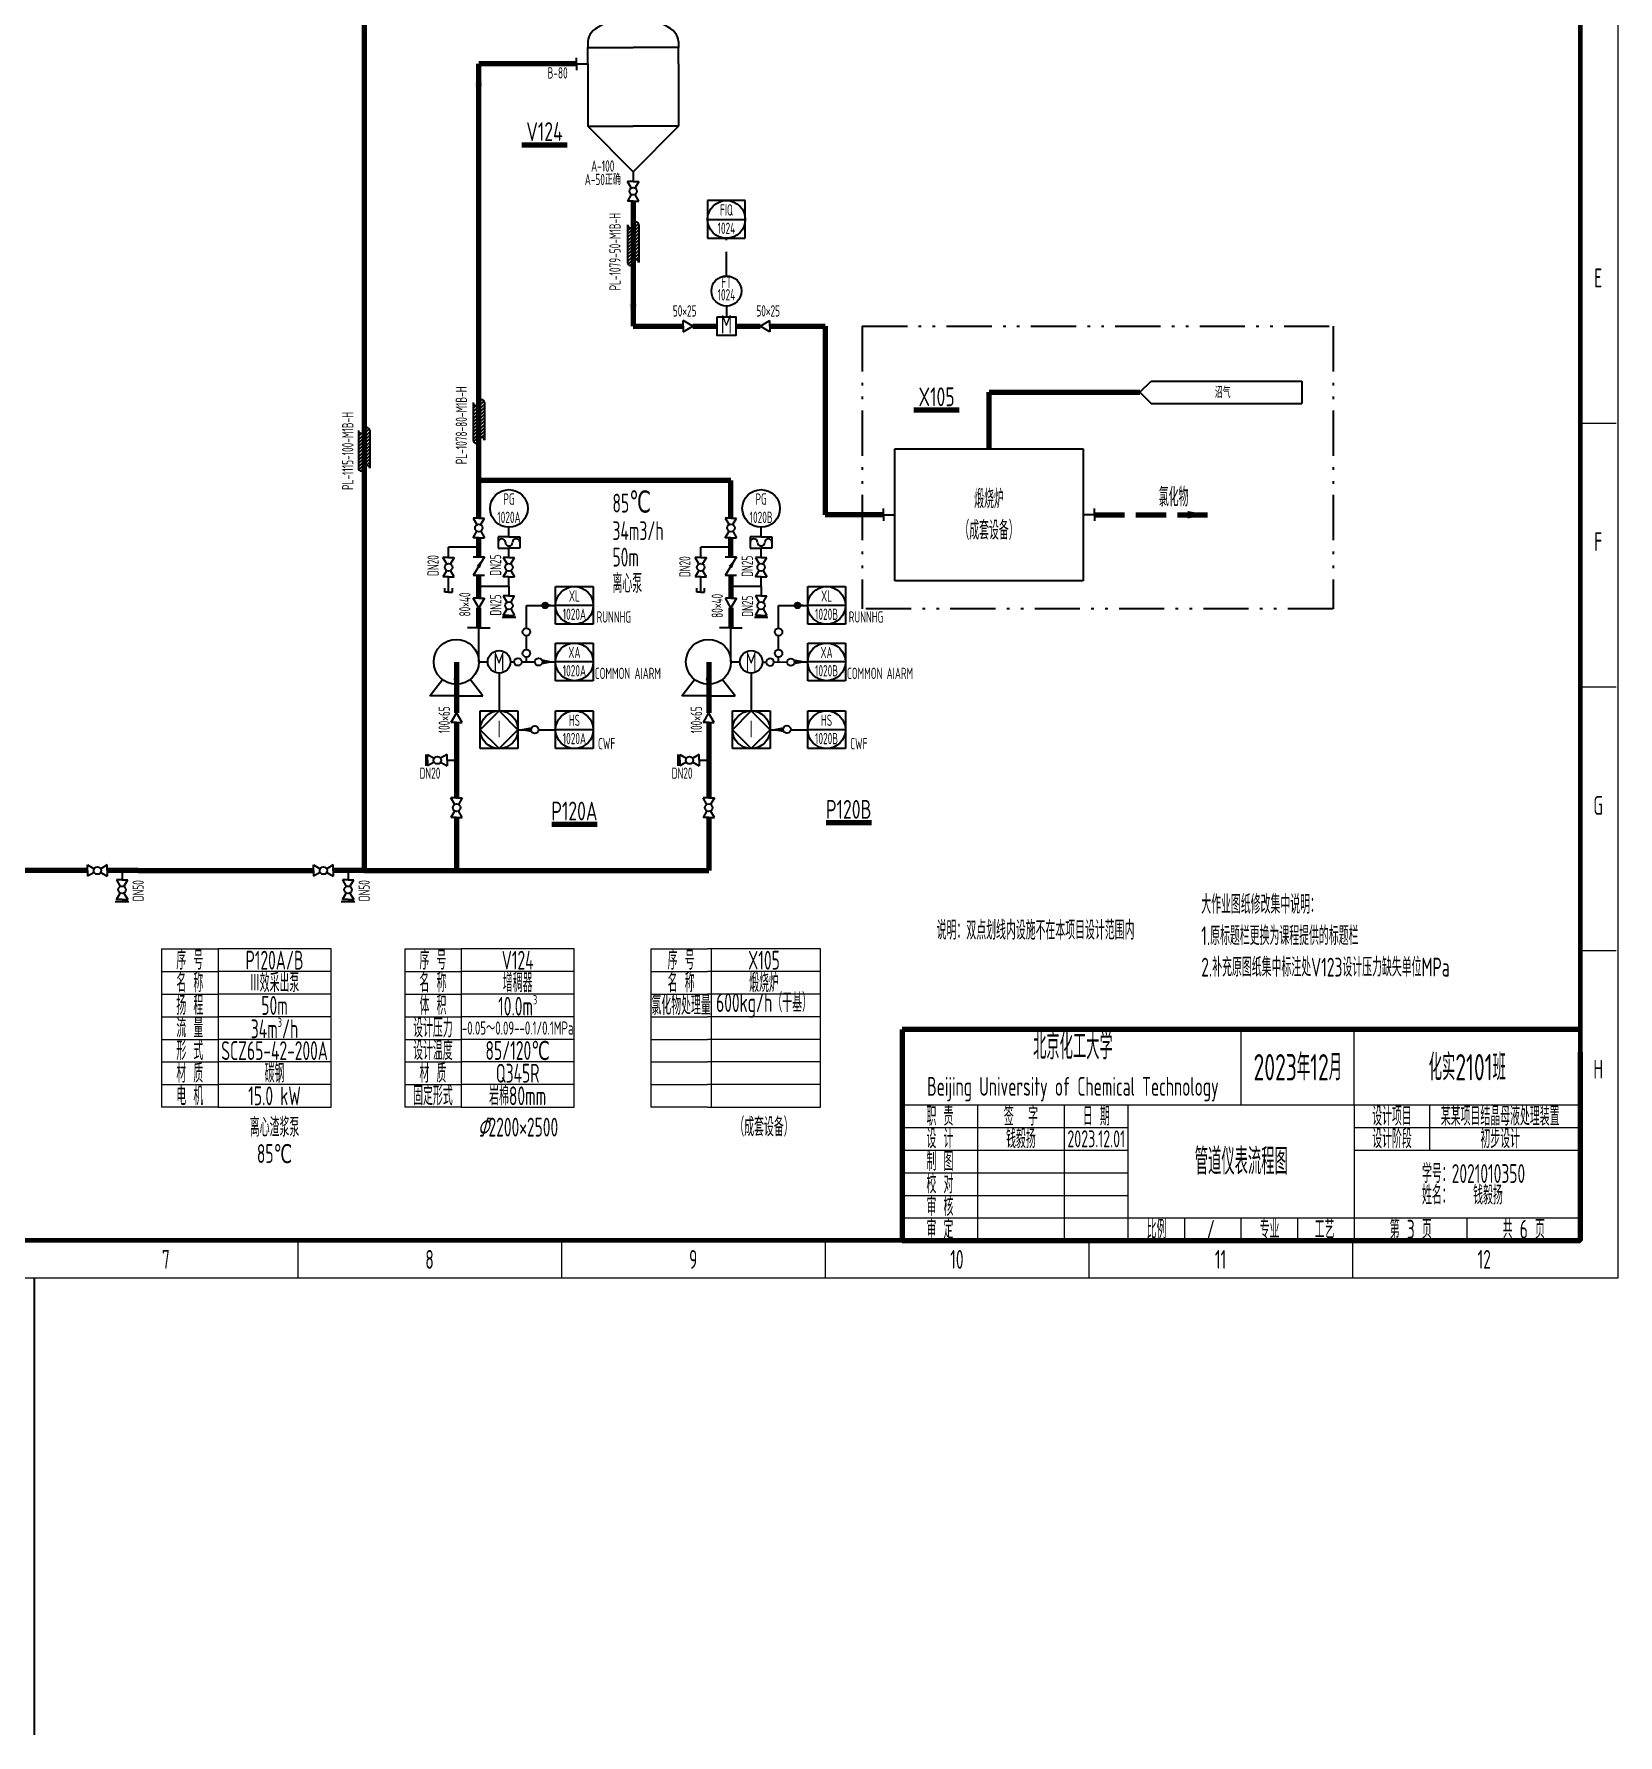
# Model space of a CAD drawing. Header units: millimetres. Extents: x 2658 to 4453, y -1069 to 608.
# Drawn here: x 3078.2 to 3498.7, y -1068.7 to -617.2 of the extents above; entities that cross this region are included whole.
import ezdxf
from ezdxf.enums import TextEntityAlignment as Align

# ---------------------------------------------------------------- set-up
doc = ezdxf.new("R2010")
doc.units = ezdxf.units.MM
doc.header["$MEASUREMENT"] = 0
for name, pattern in [('ACAD_ISO02W100', [11, 8, -3]), ('ACAD_ISO12W100', [22.4, 12, -3, 0.7, -3, 0.7, -3]), ('HIDDEN', [9.525, 6.35, -3.175])]:
    doc.linetypes.add(name, pattern=pattern)
for name, color, linetype, lineweight in [('0-图框', 7, 'Continuous', 15), ('1-主物流管线（粗）', 7, 'Continuous', 70), ('文本', 7, 'Continuous', 18), ('细实线', 7, 'Continuous', 18), ('虚线', 6, 'ACAD_ISO02W100', 18)]:
    doc.layers.add(name, color=color, linetype=linetype, lineweight=lineweight)
doc.styles.add('国标汉字', font='gbenor.shx', dxfattribs={"width": 0.7, "height": 5, "bigfont": 'gbcbig.shx'})

msp = doc.modelspace()

# ---------------------------------------------------------------- hatches: boundary and pattern name
h = msp.add_hatch()
h.set_pattern_fill('ANSI31', color=256, scale=0.2)
h.set_pattern_definition([(45, (1283.871, 5636.9388), (-0.449012806, 0.449012806), [])])
h.paths.add_polyline_path([(3238.7, -667.88, 1), (3237.2, -667.88, -1), (3235.7, -667.88), (3235.7, -677.88, 1), (3237.2, -677.88, -1), (3238.7, -677.88)])
h = msp.add_hatch()
h.set_pattern_fill('ANSI31', color=256, scale=0.2)
h.set_pattern_definition([(45, (1242.8901, 5589.7709), (-0.449012806, 0.449012806), [])])
h.paths.add_polyline_path([(3197.72, -715.05, 1), (3196.22, -715.05, -1), (3194.72, -715.05), (3194.72, -725.05, 1), (3196.22, -725.05, -1), (3197.72, -725.05)])
h = msp.add_hatch()
h.set_pattern_fill('ANSI31', color=256, scale=0.2)
h.set_pattern_definition([(45, (1212.44075, 5582.3911), (-0.449012806, 0.449012806), [])])
h.paths.add_polyline_path([(3167.27, -722.43, 1), (3165.77, -722.43, -1), (3164.27, -722.43), (3164.27, -732.43, 1), (3165.77, -732.43, -1), (3167.27, -732.43)])
h = msp.add_hatch(color=256)
h.dxf.hatch_style = 1
h.paths.add_polyline_path([(3213.11, -768.87), (3214.64, -768.87, 1)])
h.paths.add_polyline_path([(3214.64, -768.87), (3213.11, -768.87, 1)])
h = msp.add_hatch(color=256)
h.dxf.hatch_style = 1
h.paths.add_polyline_path([(3280.05, -768.87), (3281.58, -768.87, 1)])
h.paths.add_polyline_path([(3281.58, -768.87), (3280.05, -768.87, 1)])

# ---------------------------------------------------------------- linework, layer by layer
for p, q in [((3225.16, -619.19), (3225.16, -620.77)), ((3225.16, -625.17), (3225.16, -620.77)), ((3225.16, -620.77), (3237.21, -620.77)), ((3249.25, -620.77), (3237.21, -620.77)), ((3249.25, -619.19), (3249.25, -620.77)), ((3249.25, -625.17), (3249.25, -620.77)), ((3222.16, -625.17), (3222.16, -623.52)), ((3222.16, -625.17), (3225.16, -625.17)), ((3222.16, -625.17), (3222.16, -626.82)), ((3225.16, -625.17), (3225.16, -641.67)), ((3249.25, -625.17), (3249.25, -641.67)), ((3225.16, -641.67), (3237.21, -641.67)), ((3237.21, -653.77), (3225.16, -641.67)), ((3249.25, -641.67), (3237.21, -641.67)), ((3237.21, -653.77), (3249.25, -641.67)), ((3237.21, -653.77), (3237.21, -656.34)), ((3237.21, -656.34), (3235.71, -656.34)), ((3236.71, -658.08), (3235.71, -656.34)), ((3237.21, -656.34), (3238.71, -656.34)), ((3238.71, -656.34), (3237.71, -658.08)), ((3236.71, -659.81), (3235.71, -661.54)), ((3237.21, -661.54), (3235.71, -661.54)), ((3237.21, -661.54), (3238.71, -661.54)), ((3238.71, -661.54), (3237.71, -659.81)), ((3256.97, -661.42), (3256.97, -671.42)), ((3266.97, -661.42), (3256.97, -661.42)), ((3266.97, -671.42), (3266.97, -661.42)), ((3235.7, -667.88), (3235.7, -677.88)), ((3238.7, -667.88), (3238.7, -677.88)), ((3256.97, -666.42), (3266.97, -666.42)), ((3256.97, -671.42), (3266.97, -671.42)), ((3250.45, -694.78), (3250.45, -693.28)), ((3253.04, -694.77), (3250.45, -693.28)), ((3250.45, -694.77), (3250.45, -696.27)), ((3250.45, -696.27), (3253.04, -694.77)), ((3270.9, -694.77), (3273.49, -693.28)), ((3273.49, -696.27), (3270.9, -694.77)), ((3273.49, -694.78), (3273.49, -693.28)), ((3273.49, -694.77), (3273.49, -696.27)), ((3371.68, -712.32), (3374.68, -709.32)), ((3371.68, -712.32), (3374.68, -715.32)), ((3374.68, -709.32), (3412.74, -709.32)), ((3374.68, -709.32), (3414.68, -709.32)), ((3414.68, -709.32), (3414.68, -715.32)), ((3194.72, -715.05), (3194.72, -725.05)), ((3197.72, -715.05), (3197.72, -725.05)), ((3374.68, -715.32), (3414.68, -715.32)), ((3164.27, -722.43), (3164.27, -732.43)), ((3167.27, -722.43), (3167.27, -732.43)), ((3306.68, -727.32), (3356.68, -727.32)), ((3306.68, -762.32), (3306.68, -727.32)), ((3356.68, -727.32), (3356.68, -762.32)), ((3303.68, -744.82), (3303.68, -743.17)), ((3303.68, -744.82), (3306.68, -744.82)), ((3303.68, -744.82), (3303.68, -746.47)), ((3359.68, -744.82), (3356.68, -744.82)), ((3359.68, -744.82), (3359.68, -743.17)), ((3359.68, -744.82), (3359.68, -746.47)), ((3196.23, -745.71), (3194.73, -745.71)), ((3194.73, -745.71), (3195.73, -747.44)), ((3194.73, -750.91), (3195.73, -749.17)), ((3196.23, -745.71), (3197.73, -745.71)), ((3196.73, -747.44), (3197.73, -745.71)), ((3196.73, -749.17), (3197.73, -750.91)), ((3204.24, -750.65), (3204.24, -748.15)), ((3204.24, -750.65), (3204.24, -748.15)), ((3263.17, -745.71), (3261.67, -745.71)), ((3261.67, -745.71), (3262.67, -747.44)), ((3261.67, -750.91), (3262.67, -749.17)), ((3263.17, -745.71), (3264.67, -745.71)), ((3263.67, -747.44), (3264.67, -745.71)), ((3263.67, -749.17), (3264.67, -750.91)), ((3271.18, -750.65), (3271.18, -748.15)), ((3271.18, -750.65), (3271.18, -748.15)), ((3196.23, -753.43), (3188.21, -753.43)), ((3188.21, -756.15), (3188.21, -753.43)), ((3196.23, -750.91), (3194.73, -750.91)), ((3196.23, -750.91), (3197.73, -750.91)), ((3204.25, -750.65), (3201.35, -750.65)), ((3201.35, -750.65), (3201.35, -753.65)), ((3201.35, -753.65), (3204.24, -753.65)), ((3204.23, -750.65), (3207.12, -750.65)), ((3204.24, -756.15), (3204.24, -753.65)), ((3207.12, -753.65), (3204.24, -753.65)), ((3207.12, -750.65), (3207.12, -753.65)), ((3263.17, -753.43), (3255.15, -753.43)), ((3255.15, -756.15), (3255.15, -753.43)), ((3263.17, -750.91), (3261.67, -750.91)), ((3263.17, -750.91), (3264.67, -750.91)), ((3271.19, -750.65), (3268.29, -750.65)), ((3268.29, -750.65), (3268.29, -753.65)), ((3268.29, -753.65), (3271.18, -753.65)), ((3271.17, -750.65), (3274.06, -750.65)), ((3271.18, -756.15), (3271.18, -753.65)), ((3274.06, -753.65), (3271.18, -753.65)), ((3274.06, -750.65), (3274.06, -753.65)), ((3188.21, -756.15), (3186.71, -756.15)), ((3187.71, -757.88), (3186.71, -756.15)), ((3188.21, -756.15), (3189.71, -756.15)), ((3189.71, -756.15), (3188.71, -757.88)), ((3194.73, -755.95), (3196.23, -755.95)), ((3197.73, -755.95), (3194.73, -760.95)), ((3196.23, -755.95), (3197.73, -755.95)), ((3204.24, -756.15), (3202.74, -756.15)), ((3202.74, -756.15), (3203.74, -757.88)), ((3204.24, -756.15), (3205.74, -756.15)), ((3204.74, -757.88), (3205.74, -756.15)), ((3255.15, -756.15), (3253.65, -756.15)), ((3254.65, -757.88), (3253.65, -756.15)), ((3255.15, -756.15), (3256.65, -756.15)), ((3256.65, -756.15), (3255.65, -757.88)), ((3261.67, -755.95), (3263.17, -755.95)), ((3264.67, -755.95), (3261.67, -760.95)), ((3263.17, -755.95), (3264.67, -755.95)), ((3271.18, -756.15), (3269.68, -756.15)), ((3269.68, -756.15), (3270.68, -757.88)), ((3271.18, -756.15), (3272.68, -756.15)), ((3271.68, -757.88), (3272.68, -756.15)), ((3187.71, -759.61), (3186.71, -761.34)), ((3188.21, -761.34), (3186.71, -761.34)), ((3188.21, -761.34), (3189.71, -761.34)), ((3188.21, -765.34), (3188.21, -761.34)), ((3189.71, -761.34), (3188.71, -759.61)), ((3197.73, -760.95), (3194.73, -760.95)), ((3202.74, -761.34), (3203.74, -759.61)), ((3204.24, -761.34), (3202.74, -761.34)), ((3204.24, -763.85), (3204.24, -761.34)), ((3204.24, -761.34), (3205.74, -761.34)), ((3204.74, -759.61), (3205.74, -761.34)), ((3254.65, -759.61), (3253.65, -761.34)), ((3255.15, -761.34), (3253.65, -761.34)), ((3255.15, -761.34), (3256.65, -761.34)), ((3255.15, -765.34), (3255.15, -761.34)), ((3256.65, -761.34), (3255.65, -759.61)), ((3264.67, -760.95), (3261.67, -760.95)), ((3269.68, -761.34), (3270.68, -759.61)), ((3271.18, -761.34), (3269.68, -761.34)), ((3271.18, -763.85), (3271.18, -761.34)), ((3271.18, -761.34), (3272.68, -761.34)), ((3271.68, -759.61), (3272.68, -761.34)), ((3356.68, -762.32), (3306.68, -762.32)), ((3187.21, -765.34), (3187.21, -764.34)), ((3188.21, -765.34), (3187.21, -765.34)), ((3188.21, -765.34), (3189.21, -765.34)), ((3189.21, -765.34), (3189.21, -764.34)), ((3196.24, -766.94), (3194.74, -766.94)), ((3196.23, -769.53), (3194.74, -766.94)), ((3204.24, -763.85), (3196.23, -763.85)), ((3196.23, -766.94), (3197.73, -766.94)), ((3197.73, -766.94), (3196.23, -769.53)), ((3204.24, -766.35), (3202.74, -766.35)), ((3202.74, -766.35), (3203.74, -768.08)), ((3204.24, -763.85), (3204.24, -766.35)), ((3204.24, -766.35), (3205.74, -766.35)), ((3204.74, -768.08), (3205.74, -766.35)), ((3216.61, -773.87), (3216.61, -763.87)), ((3216.61, -763.87), (3226.61, -763.87)), ((3226.61, -763.87), (3226.61, -773.87)), ((3254.15, -765.34), (3254.15, -764.34)), ((3255.15, -765.34), (3254.15, -765.34)), ((3255.15, -765.34), (3256.15, -765.34)), ((3256.15, -765.34), (3256.15, -764.34)), ((3263.18, -766.94), (3261.68, -766.94)), ((3263.17, -769.53), (3261.68, -766.94)), ((3271.18, -763.85), (3263.17, -763.85)), ((3263.17, -766.94), (3264.67, -766.94)), ((3264.67, -766.94), (3263.17, -769.53)), ((3271.18, -766.35), (3269.68, -766.35)), ((3269.68, -766.35), (3270.68, -768.08)), ((3271.18, -763.85), (3271.18, -766.35)), ((3271.18, -766.35), (3272.68, -766.35)), ((3271.68, -768.08), (3272.68, -766.35)), ((3283.55, -773.87), (3283.55, -763.87)), ((3283.55, -763.87), (3293.55, -763.87)), ((3293.55, -763.87), (3293.55, -773.87)), ((3202.74, -771.54), (3203.74, -769.81)), ((3204.24, -771.54), (3202.74, -771.54)), ((3204.24, -771.54), (3205.74, -771.54)), ((3204.74, -769.81), (3205.74, -771.54)), ((3208.86, -774.93), (3208.86, -768.87)), ((3208.86, -768.87), (3216.61, -768.87)), ((3226.61, -768.87), (3216.61, -768.87)), ((3269.68, -771.54), (3270.68, -769.81)), ((3271.18, -771.54), (3269.68, -771.54)), ((3271.18, -771.54), (3272.68, -771.54)), ((3271.68, -769.81), (3272.68, -771.54)), ((3275.8, -774.93), (3275.8, -768.87)), ((3275.8, -768.87), (3283.55, -768.87)), ((3293.55, -768.87), (3283.55, -768.87)), ((3196.23, -774.87), (3193.23, -774.87)), ((3196.23, -783.87), (3196.23, -774.87)), ((3196.23, -774.87), (3199.23, -774.87)), ((3202.44, -772.04), (3206.04, -772.04)), ((3226.61, -773.87), (3216.61, -773.87)), ((3263.17, -774.87), (3260.17, -774.87)), ((3263.17, -783.87), (3263.17, -774.87)), ((3263.17, -774.87), (3266.17, -774.87)), ((3269.38, -772.04), (3272.98, -772.04)), ((3293.55, -773.87), (3283.55, -773.87)), ((3208.86, -780.59), (3208.86, -776.93)), ((3216.61, -788.87), (3216.61, -778.87)), ((3216.61, -778.87), (3226.61, -778.87)), ((3226.61, -778.87), (3226.61, -788.87)), ((3275.8, -780.59), (3275.8, -776.93)), ((3283.55, -788.87), (3283.55, -778.87)), ((3283.55, -778.87), (3293.55, -778.87)), ((3293.55, -778.87), (3293.55, -788.87)), ((3196.23, -783.87), (3198.61, -783.87)), ((3204.61, -783.87), (3205.61, -783.87)), ((3207.61, -783.87), (3211.12, -783.87)), ((3208.86, -783.87), (3208.86, -782.59)), ((3213.12, -783.87), (3216.61, -783.87)), ((3226.61, -783.87), (3216.61, -783.87)), ((3263.17, -783.87), (3265.55, -783.87)), ((3271.55, -783.95), (3272.55, -783.94)), ((3274.55, -783.93), (3278.06, -783.9)), ((3275.8, -783.87), (3275.8, -782.59)), ((3280.06, -783.89), (3283.55, -783.87)), ((3293.55, -783.87), (3283.55, -783.87)), ((3183.21, -792.9), (3186.59, -788.57)), ((3197.32, -792.9), (3193.93, -788.57)), ((3201.61, -786.87), (3201.61, -796.87)), ((3226.61, -788.87), (3216.61, -788.87)), ((3250.15, -792.9), (3253.53, -788.57)), ((3264.25, -792.9), (3260.87, -788.57)), ((3268.55, -786.87), (3268.55, -796.87)), ((3293.55, -788.87), (3283.55, -788.87)), ((3190.32, -792.9), (3183.21, -792.9)), ((3190.32, -792.9), (3197.32, -792.9)), ((3257.25, -792.9), (3250.15, -792.9)), ((3257.25, -792.9), (3264.25, -792.9)), ((3190.32, -797.38), (3188.83, -799.97)), ((3191.82, -799.97), (3190.32, -797.38)), ((3196.61, -806.87), (3196.61, -796.87)), ((3196.61, -796.87), (3206.61, -796.87)), ((3196.61, -801.87), (3201.61, -796.87)), ((3201.61, -796.87), (3206.61, -801.87)), ((3206.61, -796.87), (3206.61, -806.87)), ((3216.61, -806.87), (3216.61, -796.87)), ((3216.61, -796.87), (3226.61, -796.87)), ((3226.61, -796.87), (3226.61, -806.87)), ((3257.25, -797.38), (3255.77, -799.97)), ((3258.75, -799.97), (3257.25, -797.38)), ((3263.55, -806.87), (3263.55, -796.87)), ((3263.55, -796.87), (3273.55, -796.87)), ((3263.55, -801.87), (3268.55, -796.87)), ((3268.55, -796.87), (3273.55, -801.87)), ((3273.55, -796.87), (3273.55, -806.87)), ((3283.55, -806.87), (3283.55, -796.87)), ((3283.55, -796.87), (3293.55, -796.87)), ((3293.55, -796.87), (3293.55, -806.87)), ((3190.33, -799.97), (3188.83, -799.97)), ((3190.32, -799.97), (3191.82, -799.97)), ((3201.61, -806.87), (3196.61, -801.87)), ((3206.61, -801.87), (3201.61, -806.87)), ((3206.61, -801.87), (3210.1, -801.87)), ((3212.1, -801.87), (3216.61, -801.87)), ((3226.61, -801.87), (3216.61, -801.87)), ((3257.27, -799.97), (3255.77, -799.97)), ((3257.25, -799.97), (3258.75, -799.97)), ((3268.55, -806.87), (3263.55, -801.87)), ((3273.55, -801.87), (3268.55, -806.87)), ((3273.55, -801.87), (3277.05, -801.87)), ((3279.04, -801.87), (3283.55, -801.87)), ((3293.55, -801.87), (3283.55, -801.87)), ((3206.61, -806.87), (3196.61, -806.87)), ((3226.61, -806.87), (3216.61, -806.87)), ((3273.55, -806.87), (3263.55, -806.87)), ((3293.55, -806.87), (3283.55, -806.87)), ((3182.13, -808.47), (3182.13, -811.47)), ((3182.63, -809.97), (3182.63, -808.47)), ((3182.63, -808.47), (3184.36, -809.47)), ((3182.63, -809.97), (3182.63, -811.47)), ((3184.36, -810.47), (3182.63, -811.47)), ((3187.83, -808.47), (3186.1, -809.47)), ((3186.1, -810.47), (3187.83, -811.47)), ((3187.83, -809.97), (3187.83, -808.47)), ((3187.83, -809.97), (3187.83, -811.47)), ((3187.83, -809.97), (3190.33, -809.97)), ((3249.07, -808.47), (3249.07, -811.47)), ((3249.57, -809.97), (3249.57, -808.47)), ((3249.57, -808.47), (3251.3, -809.47)), ((3249.57, -809.97), (3249.57, -811.47)), ((3251.3, -810.47), (3249.57, -811.47)), ((3254.77, -808.47), (3253.03, -809.47)), ((3253.03, -810.47), (3254.77, -811.47)), ((3254.77, -809.97), (3254.77, -808.47)), ((3254.77, -809.97), (3254.77, -811.47)), ((3254.77, -809.97), (3257.27, -809.97)), ((3190.33, -819.97), (3188.83, -819.97)), ((3189.83, -821.7), (3188.83, -819.97)), ((3190.33, -819.97), (3191.83, -819.97)), ((3191.83, -819.97), (3190.83, -821.7)), ((3257.27, -819.97), (3255.77, -819.97)), ((3256.77, -821.7), (3255.77, -819.97)), ((3257.27, -819.97), (3258.77, -819.97)), ((3258.77, -819.97), (3257.77, -821.7)), ((3189.83, -823.43), (3188.83, -825.16)), ((3190.33, -825.16), (3188.83, -825.16)), ((3190.33, -825.16), (3191.83, -825.16)), ((3191.83, -825.16), (3190.83, -823.43)), ((3256.77, -823.43), (3255.77, -825.16)), ((3257.27, -825.16), (3255.77, -825.16)), ((3257.27, -825.16), (3258.77, -825.16)), ((3258.77, -825.16), (3257.77, -823.43)), ((3092.39, -837.76), (3094.12, -838.76)), ((3092.39, -839.26), (3092.39, -837.76)), ((3092.39, -839.26), (3092.39, -840.76)), ((3094.12, -839.76), (3092.39, -840.76)), ((3097.58, -837.76), (3095.85, -838.76)), ((3095.85, -839.76), (3097.58, -840.76)), ((3097.58, -839.26), (3097.58, -837.76)), ((3097.58, -839.26), (3097.58, -840.76)), ((3101.53, -839.26), (3101.53, -841.76)), ((3152.39, -839.26), (3152.39, -837.76)), ((3152.39, -837.76), (3154.12, -838.76)), ((3152.39, -839.26), (3152.39, -840.76)), ((3154.12, -839.76), (3152.39, -840.76)), ((3157.58, -837.76), (3155.85, -838.76)), ((3155.85, -839.76), (3157.58, -840.76)), ((3157.58, -839.26), (3157.58, -837.76)), ((3157.58, -839.26), (3157.58, -840.76)), ((3161.53, -839.26), (3161.53, -841.76)), ((3101.53, -841.76), (3100.03, -841.76)), ((3100.03, -841.76), (3101.03, -843.49)), ((3101.53, -841.76), (3103.03, -841.76)), ((3102.03, -843.49), (3103.03, -841.76)), ((3161.53, -841.76), (3160.03, -841.76)), ((3160.03, -841.76), (3161.03, -843.49)), ((3161.53, -841.76), (3163.03, -841.76)), ((3162.03, -843.49), (3163.03, -841.76)), ((3099.73, -847.46), (3103.33, -847.46)), ((3100.03, -846.96), (3101.03, -845.23)), ((3101.53, -846.96), (3100.03, -846.96)), ((3101.53, -846.96), (3103.03, -846.96)), ((3102.03, -845.23), (3103.03, -846.96)), ((3159.73, -847.46), (3163.33, -847.46)), ((3160.03, -846.96), (3161.03, -845.23)), ((3161.53, -846.96), (3160.03, -846.96)), ((3161.53, -846.96), (3163.03, -846.96)), ((3162.03, -845.23), (3163.03, -846.96)), ((3078.15, -947.47), (3078.15, -1068.71))]:
    msp.add_line(p, q)
at = {"lineweight": 70}
for p, q in [((3207.68, -646.62), (3219.68, -646.62)), ((3311.76, -717.01), (3323.76, -717.01)), ((3215.61, -826.97), (3227.61, -826.97)), ((3288.44, -826.52), (3300.44, -826.52))]:
    msp.add_line(p, q, dxfattribs=at)
at = {"linetype": 'HIDDEN'}
msp.add_line((3261.97, -681.42), (3261.97, -671.42), dxfattribs=at)
at = {"linetype": 'ACAD_ISO12W100'}
for p, q in [((3298, -694.77), (3423, -694.77)), ((3298, -694.77), (3298, -769.82)), ((3423, -694.77), (3423, -769.82)), ((3423, -769.82), (3298, -769.82))]:
    msp.add_line(p, q, dxfattribs=at)
msp.add_lwpolyline([(3261.97, -689.42), (3261.97, -692.27)])
msp.add_lwpolyline([(3259.47, -692.27), (3264.47, -692.27), (3264.47, -697.27), (3259.47, -697.27)], close=True)
for centre, radius in [((3237.21, -658.94), 1), ((3261.97, -666.42), 5), ((3261.97, -685.42), 4), ((3204.24, -743.15), 5), ((3271.18, -743.15), 5), ((3196.23, -748.31), 1), ((3263.17, -748.31), 1), ((3188.21, -758.75), 1), ((3204.24, -758.75), 1), ((3255.15, -758.75), 1), ((3271.18, -758.75), 1), ((3221.61, -768.87), 5), ((3288.55, -768.87), 5), ((3204.24, -768.95), 1), ((3213.88, -768.87), 0.765), ((3271.18, -768.95), 1), ((3280.81, -768.87), 0.765), ((3208.86, -775.93), 1), ((3275.8, -775.93), 1), ((3190.26, -783.87), 5.97), ((3201.61, -783.87), 3), ((3208.86, -781.59), 1), ((3221.61, -783.87), 5), ((3257.2, -783.87), 5.97), ((3268.55, -783.87), 3), ((3275.8, -781.59), 1), ((3288.55, -783.87), 5), ((3206.61, -783.87), 1), ((3212.12, -783.87), 1), ((3279.06, -783.95), 1), ((3201.61, -801.87), 5), ((3221.61, -801.87), 5), ((3268.55, -801.87), 5), ((3288.55, -801.87), 5), ((3211.1, -801.87), 1), ((3278.04, -801.79), 1), ((3185.23, -809.97), 1), ((3252.17, -809.97), 1), ((3190.33, -822.57), 1), ((3257.27, -822.57), 1), ((3094.99, -839.26), 1), ((3154.99, -839.26), 1), ((3101.53, -844.36), 1), ((3161.53, -844.36), 1)]:
    msp.add_circle(centre, radius)
for centre, radius, start, end in [((3236.45, -667.88), 0.75, 180, 0), ((3237.95, -667.88), 0.75, 0, 180), ((3237.95, -677.88), 0.75, 0, 180), ((3236.45, -677.88), 0.75, 180, 0), ((3195.47, -715.05), 0.75, 180, 0), ((3196.97, -715.05), 0.75, 0, 180), ((3166.52, -722.43), 0.75, 0, 180), ((3165.02, -722.43), 0.75, 180, 0), ((3195.47, -725.05), 0.75, 180, 0), ((3196.97, -725.05), 0.75, 0, 180), ((3165.02, -732.43), 0.75, 180, 0), ((3166.52, -732.43), 0.75, 0, 180), ((3202.32, -752.15), 0.962, 0, 180), ((3204.24, -752.15), 0.962, 180, 0), ((3206.16, -752.15), 0.962, 0, 180), ((3269.25, -752.15), 0.962, 0, 180), ((3271.18, -752.15), 0.962, 180, 0), ((3273.1, -752.15), 0.962, 0, 180), ((3273.55, -783.95), 1, 1.5854, 179.1333), ((3273.55, -783.91), 1, 181.5854, 359.1333)]:
    msp.add_arc(centre, radius, start, end)
msp.add_ellipse((3237.21, -619.19), major_axis=(-12.05, 0), ratio=0.498823, start_param=3.141593, end_param=6.283185)
for points in [[(3195.23, -631.17), (3196.23, -625.17), (3197.23, -631.17)], [(3236.21, -688.77), (3237.21, -694.77), (3238.21, -688.77)], [(3384.43, -743.82), (3389.68, -744.82), (3384.43, -745.82)], [(3195.62, -758.42), (3197.73, -755.95), (3196.54, -758.96)], [(3262.56, -758.42), (3264.67, -755.95), (3263.48, -758.96)], [(3213.11, -768.2), (3216.61, -768.87), (3213.11, -769.54)], [(3280.05, -768.2), (3283.55, -768.87), (3280.05, -769.54)], [(3189.52, -788.75), (3190.32, -783.95), (3191.12, -788.75)], [(3213.11, -783.2), (3216.61, -783.87), (3213.11, -784.54)], [(3256.46, -788.75), (3257.26, -783.95), (3258.06, -788.75)], [(3280.05, -783.2), (3283.55, -783.87), (3280.05, -784.54)], [(3210.11, -801.2), (3206.61, -801.87), (3210.11, -802.54)], [(3277.05, -801.2), (3273.55, -801.87), (3277.05, -802.54)]]:
    msp.add_solid(points)
at = {"layer": '0-图框', "color": 7, "lineweight": 18}
for p, q in [((3498.65, -353.47), (3498.65, -947.47)), ((3488.64, -720.47), (3498.15, -720.47)), ((3488.64, -790.47), (3498.15, -790.47)), ((3488.64, -860.47), (3498.15, -860.47)), ((3398.65, -901.47), (3398.65, -881.47)), ((3428.65, -901.47), (3428.65, -881.47)), ((3428.65, -901.47), (3428.65, -887.47)), ((3308.65, -901.47), (3488.65, -901.47)), ((3328.65, -901.47), (3328.65, -937.47)), ((3351.65, -901.47), (3351.65, -937.47)), ((3368.65, -937.47), (3368.65, -901.47)), ((3368.65, -937.47), (3368.65, -901.47)), ((3428.65, -901.47), (3428.65, -937.47)), ((3448.65, -901.47), (3448.65, -913.47)), ((3448.65, -901.47), (3448.65, -913.47)), ((3308.65, -907.47), (3368.65, -907.47)), ((3428.65, -907.47), (3488.65, -907.47)), ((3308.65, -913.47), (3368.65, -913.47)), ((3428.65, -913.47), (3488.65, -913.47)), ((3308.65, -919.47), (3368.65, -919.47)), ((3308.65, -925.47), (3368.65, -925.47)), ((3308.65, -931.47), (3488.65, -931.47)), ((3383.65, -937.47), (3383.65, -931.47)), ((3383.65, -937.47), (3383.65, -931.47)), ((3398.65, -937.47), (3398.65, -931.47)), ((3398.65, -937.47), (3398.65, -931.47)), ((3413.65, -937.47), (3413.65, -931.47)), ((3413.65, -937.47), (3413.65, -931.47)), ((3458.65, -937.47), (3458.65, -931.47)), ((3458.65, -937.47), (3458.65, -931.47)), ((3148.15, -937.47), (3148.15, -947.47)), ((3218.15, -937.47), (3218.15, -947.47)), ((3288.15, -937.47), (3288.15, -947.47)), ((3358.15, -937.47), (3358.15, -947.47)), ((3428.15, -937.47), (3428.15, -947.47)), ((3148.15, -947.47), (3078.15, -947.47)), ((3498.65, -947.47), (3147.65, -947.47))]:
    msp.add_line(p, q, dxfattribs=at)
at = {"layer": '0-图框', "color": 7, "lineweight": 70}
for p, q in [((3488.65, -881.47), (3308.65, -881.47)), ((3308.65, -881.47), (3308.65, -937.47)), ((3488.65, -887.47), (3488.65, -937.47)), ((3308.65, -937.47), (3488.65, -937.47))]:
    msp.add_line(p, q, dxfattribs=at)
at = {"layer": '0-图框', "color": 7, "lineweight": 18}
msp.add_lwpolyline([(2657.65, -353.47), (3498.65, -353.47), (3498.65, -947.47), (2657.65, -947.47)], close=True, dxfattribs=at)
at = {"layer": '0-图框'}
msp.add_lwpolyline([(2657.65, -353.47), (3498.65, -353.47), (3498.65, -947.47), (2657.65, -947.47)], close=True, dxfattribs=at)
at = {"layer": '0-图框', "color": 7, "lineweight": 60}
msp.add_lwpolyline([(2682.65, -363.47), (3488.65, -363.47), (3488.65, -937.47), (2682.65, -937.47)], close=True, dxfattribs=at)
at = {"layer": '1-主物流管线（粗）'}
for p, q in [((3165.78, -584.26), (3165.78, -839.26)), ((3196.23, -745.71), (3196.23, -625.17)), ((3222.16, -625.17), (3196.23, -625.17)), ((3237.21, -661.54), (3237.21, -694.77)), ((3237.21, -694.77), (3250.45, -694.77)), ((3253.04, -694.77), (3259.47, -694.77)), ((3264.47, -694.77), (3270.9, -694.77)), ((3273.49, -694.77), (3288.2, -694.77)), ((3288.2, -694.77), (3288.2, -744.82)), ((3331.68, -727.32), (3331.68, -712.32)), ((3331.68, -712.32), (3371.68, -712.32)), ((3263.17, -735.71), (3196.23, -735.71)), ((3263.17, -745.71), (3263.17, -735.71)), ((3303.68, -744.82), (3288.2, -744.82)), ((3196.23, -755.95), (3196.23, -750.91)), ((3263.17, -755.95), (3263.17, -750.91)), ((3196.23, -766.94), (3196.23, -760.95)), ((3263.17, -760.95), (3263.18, -766.94)), ((3196.23, -774.87), (3196.23, -769.53)), ((3263.17, -769.53), (3263.17, -774.87)), ((3190.32, -783.95), (3190.32, -797.36)), ((3257.26, -783.95), (3257.26, -797.36)), ((3190.33, -799.97), (3190.33, -819.97)), ((3257.27, -799.97), (3257.27, -819.97)), ((3190.33, -825.16), (3190.33, -839.26)), ((3257.27, -825.16), (3257.27, -839.26)), ((3092.39, -839.26), (2978.05, -839.26)), ((3105.78, -839.26), (3097.58, -839.26)), ((3105.78, -839.26), (3152.39, -839.26)), ((3165.78, -839.26), (3157.58, -839.26)), ((3165.78, -839.26), (3257.27, -839.26))]:
    msp.add_line(p, q, dxfattribs=at)
at = {"layer": '1-主物流管线（粗）', "linetype": 'ACAD_ISO02W100'}
msp.add_line((3359.68, -744.82), (3389.68, -744.82), dxfattribs=at)
at = {"layer": '细实线'}
for p, q in [((3112.01, -860.06), (3112.01, -902.06)), ((3112.01, -860.06), (3127.01, -860.06)), ((3112.01, -860.06), (3127.01, -860.06)), ((3127.01, -860.06), (3127.01, -902.06)), ((3157.01, -860.06), (3127.01, -860.06)), ((3157.01, -902.06), (3157.01, -860.06)), ((3176.55, -860.06), (3176.55, -902.06)), ((3176.55, -860.06), (3191.55, -860.06)), ((3176.55, -860.06), (3176.55, -902.06)), ((3191.55, -860.06), (3191.55, -902.06)), ((3221.55, -860.06), (3191.55, -860.06)), ((3221.55, -902.06), (3221.55, -860.06)), ((3241.94, -860.06), (3241.94, -902.06)), ((3241.94, -860.06), (3256.94, -860.06)), ((3241.94, -860.06), (3241.94, -902.06)), ((3286.94, -860.06), (3256.94, -860.06)), ((3257.94, -860.06), (3257.94, -902.06)), ((3286.94, -902.06), (3286.94, -860.06)), ((3112.01, -866.06), (3127.01, -866.06)), ((3112.01, -866.06), (3127.01, -866.06)), ((3157.01, -866.06), (3127.01, -866.06)), ((3176.55, -866.06), (3191.55, -866.06)), ((3221.55, -866.06), (3191.55, -866.06)), ((3241.94, -866.06), (3256.94, -866.06)), ((3286.94, -866.06), (3256.94, -866.06)), ((3112.01, -872.06), (3127.01, -872.06)), ((3112.01, -872.06), (3127.01, -872.06)), ((3157.01, -872.06), (3127.01, -872.06)), ((3176.55, -872.06), (3191.55, -872.06)), ((3221.55, -872.06), (3191.55, -872.06)), ((3241.94, -872.06), (3256.94, -872.06)), ((3286.94, -872.06), (3256.94, -872.06)), ((3112.01, -878.06), (3127.01, -878.06)), ((3112.01, -878.06), (3127.01, -878.06)), ((3157.01, -878.06), (3127.01, -878.06)), ((3176.55, -878.06), (3191.55, -878.06)), ((3221.55, -878.06), (3191.55, -878.06)), ((3241.94, -878.06), (3256.94, -878.06)), ((3286.94, -878.06), (3256.94, -878.06)), ((3112.01, -884.06), (3127.01, -884.06)), ((3112.01, -884.06), (3127.01, -884.06)), ((3157.01, -884.06), (3127.01, -884.06)), ((3176.55, -884.06), (3191.55, -884.06)), ((3221.55, -884.06), (3191.55, -884.06)), ((3241.94, -884.06), (3256.94, -884.06)), ((3286.94, -884.06), (3256.94, -884.06)), ((3112.01, -890.06), (3127.01, -890.06)), ((3112.01, -890.06), (3127.01, -890.06)), ((3157.01, -890.06), (3127.01, -890.06)), ((3176.55, -890.06), (3191.55, -890.06)), ((3221.55, -890.06), (3191.55, -890.06)), ((3241.94, -890.06), (3256.94, -890.06)), ((3286.94, -890.06), (3256.94, -890.06)), ((3112.01, -896.06), (3127.01, -896.06)), ((3112.01, -896.06), (3127.01, -896.06)), ((3157.01, -896.06), (3127.01, -896.06)), ((3176.55, -896.06), (3191.55, -896.06)), ((3221.55, -896.06), (3191.55, -896.06)), ((3241.94, -896.06), (3256.94, -896.06)), ((3286.94, -896.06), (3256.94, -896.06)), ((3127.01, -902.06), (3112.01, -902.06)), ((3127.01, -902.06), (3112.01, -902.06)), ((3127.01, -902.06), (3157.01, -902.06)), ((3191.55, -902.06), (3176.55, -902.06)), ((3191.55, -902.06), (3221.55, -902.06)), ((3256.94, -902.06), (3241.94, -902.06)), ((3256.94, -902.06), (3286.94, -902.06))]:
    msp.add_line(p, q, dxfattribs=at)

# ---------------------------------------------------------------- texts
at = {"style": '国标汉字', "width": 0.7}
for s, p in [('PL-1079-50-M1B-H', (3233.88, -685.29, 180)), ('PL-1078-80-M1B-H', (3193.1, -731.41, 180)), ('PL-1115-100-M1B-H', (3162.93, -738.23, 180))]:
    msp.add_text(s, height=3, rotation=90, dxfattribs=at).set_placement(p)
at = {"lineweight": -3, "ltscale": 2, "style": '国标汉字', "width": 0.7}
msp.add_text('FT', height=3, dxfattribs=at).set_placement((3261.97, -684.62), align=Align.CENTER)
at = {"style": '国标汉字', "width": 0.7}
for s, height, p in [('1024', 3, (3261.97, -687.92)), ('M', 5, (3261.97, -696.77))]:
    msp.add_text(s, height=height, dxfattribs=at).set_placement(p, align=Align.CENTER)
for p in [(3180.5, -814.91, 180), (3247.44, -814.91, 180)]:
    msp.add_text('DN20', height=3, dxfattribs=at).set_placement(p)
at = {"style": '国标汉字'}
for s, width, insert, char_height, attachment_point in [('B-80', 5, (3217.16, -627.55), 3, 5), ('{\\W0.8;V124}', 16, (3213.68, -643.12), 5, 5), ('A-50正确', 20.0837, (3229.14, -655.82), 3, 5), ('A-100', 5, (3229.14, -652.25), 3, 5), ('FIQ', 10, (3261.97, -663.92), 3, 5), ('1024', 10, (3261.97, -667.27), 3, 2), ('50×25', 13.2832, (3250.88, -690.71), 3, 5), ('50×25', 13.2832, (3273.06, -690.71), 3, 5), ('{\\W0.8;X105}', 16, (3317.76, -713.51), 5, 5), ('PG', 10, (3204.24, -740.65), 3, 5), ('PG', 10, (3271.18, -740.65), 3, 5), ('1020A', 10, (3204.24, -744), 3, 2), ('1020B', 10, (3271.18, -744), 3, 2), ('XL', 10, (3221.61, -766.37), 3, 5), ('XL', 10, (3288.55, -766.37), 3, 5), ('1020A', 10, (3221.61, -769.72), 3, 2), ('1020B', 10, (3288.55, -769.72), 3, 2), ('XA', 10, (3221.61, -781.37), 3, 5), ('XA', 10, (3288.55, -781.37), 3, 5), ('M', 6, (3201.61, -783.87), 5, 5), ('1020A', 10, (3221.61, -784.72), 3, 2), ('M', 6, (3268.55, -783.87), 5, 5), ('1020B', 10, (3288.55, -784.72), 3, 2), ('HS', 10, (3221.61, -799.37), 3, 5), ('HS', 10, (3288.55, -799.37), 3, 5), ('Ⅰ', 10, (3201.61, -801.87), 5, 5), ('1020A', 10, (3221.61, -802.72), 3, 2), ('Ⅰ', 10, (3268.55, -801.87), 5, 5), ('1020B', 10, (3288.55, -802.72), 3, 2), ('{\\W0.8;P120A}', 16, (3221.61, -823.47), 5, 5), ('{\\W0.8;P120B}', 16, (3294.44, -823.02), 5, 5), ('大作业图纸修改集中说明：\\P1.原标题栏更换为课程提供的标题栏\\P2.补充原图纸集中标注处V123设计压力缺失单位MPa', 122.0612, (3388.02, -845.73), 5, 1), ('序 号', 15, (3119.51, -863.06), 5, 5), ('P120A/B', 15, (3142.01, -863.06), 5, 5), ('序 号', 15, (3184.05, -863.06), 5, 5), ('V124', 15, (3206.55, -863.06), 5, 5), ('序 号', 15, (3249.94, -863.06), 5, 5), ('X105', 15, (3271.94, -863.06), 5, 5), ('名 称', 15, (3119.51, -869.06), 5, 5), ('名 称', 15, (3184.05, -869.06), 5, 5), ('名 称', 15, (3249.94, -869.06), 5, 5), ('\\A1;600kg/h（干基）', 27.8141, (3271.94, -875.06), 5, 5), ('扬 程', 15, (3119.51, -875.06), 5, 5), ('50m', 15, (3142.01, -875.06), 5, 5), ('体 积', 15, (3184.05, -875.06), 5, 5), ('\\A1;10.0m{\\H0.49x;\\S3^ ;}', 15, (3206.55, -875.06), 5, 5), ('氯化物处理量', 15, (3249.94, -875.06), 5, 5), ('流 量', 15, (3119.51, -881.06), 5, 5), ('\\A1;34m{\\H0.49x;\\S3^ ;}/h', 15, (3142.01, -881.06), 5, 5), ('设计压力', 15, (3184.05, -881.06), 5, 5), ('\\A1;-0.05～0.09--0.1/0.1MPa', 35.8666, (3206.55, -881.06), 3.5, 5), ('形 式', 15, (3119.51, -887.06), 5, 5), ('SCZ65-42-200A', 15, (3142.01, -887.06), 5, 5), ('设计温度', 15, (3184.05, -887.06), 5, 5), ('85/120℃', 15, (3206.55, -887.06), 5, 5), ('材 质', 15, (3119.51, -893.06), 5, 5), ('碳钢', 15, (3142.01, -893.06), 5, 5), ('材 质', 15, (3184.05, -893.06), 5, 5), ('Q345R', 15, (3206.55, -893.06), 5, 5), ('电 机', 15, (3119.51, -899.06), 5, 5), ('15.0 kW', 15, (3142.01, -899.06), 5, 5), ('固定形式', 15, (3184.05, -899.06), 5, 5), ('岩棉80mm', 15, (3206.55, -899.06), 5, 5), ('{\\Q15;Φ}2200×2500', 32.4856, (3206.55, -907.36), 5, 5), ('（成套设备）', 32.4856, (3271.94, -907.36), 5, 5)]:
    msp.add_mtext_dynamic_manual_height_columns(s, width=width, gutter_width=25, heights=[0], dxfattribs=dict(at, insert=insert, char_height=char_height, attachment_point=attachment_point))
at = {"insert": (3231.72, -738.39), "char_height": 5, "attachment_point": 1, "line_spacing_factor": 0.84, "style": '国标汉字'}
msp.add_mtext_dynamic_manual_height_columns('85{\\H1.16667x;℃}\\P34m3/h\\P50m\\P离心泵', width=24.4272, gutter_width=25, heights=[0], dxfattribs=at)
at = {"char_height": 3, "attachment_point": 5, "rotation": 90, "style": '国标汉字'}
for s, width, insert in [('DN20', 5.1962, (3184.09, -758.3)), ('DN25', 5.1962, (3200.67, -758.18)), ('DN20', 5.1962, (3250.93, -758.6)), ('DN25', 5.1962, (3267.5, -758.48)), ('80×40', 11.0001, (3192.53, -768.63)), ('DN25', 5.1962, (3200.72, -768.78)), ('80×40', 11.0001, (3259.52, -769)), ('DN25', 5.1962, (3267.56, -769.08)), ('100×65', 11.0001, (3187.05, -799.25)), ('100×65', 11.0001, (3253.99, -799.25)), ('DN50', 5.1962, (3105.8, -844.61)), ('DN50', 5.1962, (3165.8, -844.61))]:
    msp.add_mtext_dynamic_manual_height_columns(s, width=width, gutter_width=25, heights=[0], dxfattribs=dict(at, insert=insert))
at = {"layer": '0-图框', "color": 7, "lineweight": 18, "char_height": 5, "attachment_point": 5, "style": '国标汉字'}
for s, width, heights, insert in [('E', 25, [3.5], (3493.4, -681.97)), ('F', 25, [3.5], (3493.4, -751.97)), ('G', 25, [3.5], (3493.4, -821.97)), ('H', 25, [3.5], (3493.4, -891.97)), ('设计阶段', 20, [0], (3438.65, -910.47)), ('初步设计', 20, [0], (3467.38, -910.47)), ('审 定', 20, [0], (3318.65, -934.47)), ('7', 70, [0], (3113.15, -942.47)), ('8', 70, [0], (3183.15, -942.47)), ('9', 70, [0], (3253.15, -942.47)), ('10', 70, [0], (3323.15, -942.47)), ('11', 70, [0], (3393.15, -942.47)), ('12', 70, [0], (3463.15, -942.47))]:
    msp.add_mtext_dynamic_manual_height_columns(s, width=width, gutter_width=12.5, heights=heights, dxfattribs=dict(at, insert=insert))
at = {"layer": '0-图框', "color": 7, "lineweight": 15, "attachment_point": 5, "style": '国标汉字'}
for s, width, gutter_width, insert, char_height in [('{\\H1.4x;北京化工大学\\P}Beijing University of Chemical Technology', 95, 12.5, (3353.95, -891.47), 5), ('2023年12月', 29.7676, 12.5, (3413.65, -891.47), 7), ('化实2101班', 60, 12.5, (3458.65, -891.47), 7), ('职 责', 20, 12.5, (3318.65, -904.47), 5), ('签  字', 25, 12.5, (3340.15, -904.47), 5), ('日 期', 15, 12.5, (3360.15, -904.47), 5), ('设计项目', 20, 12.5, (3438.65, -904.47), 5), ('某某项目结晶母液处理装置', 35.3624, 12.5, (3467.38, -904.47), 5), ('设 计', 20, 12.5, (3318.65, -910.47), 5), ('钱毅扬', 25, 12.5, (3340.15, -910.47), 5), ('2023.12.01', 17.2429, 12.5, (3360.15, -910.47), 4.5), ('制 图', 20, 12.5, (3318.65, -916.47), 5), ('\\A1;管道仪表流程图', 60, 25, (3398.65, -916.47), 7), ('校 对', 20, 12.5, (3318.65, -922.47), 5), ('审 核', 20, 12.5, (3318.65, -928.47), 5), ('审 定', 20, 12.5, (3318.65, -934.47), 5), ('比例', 15, 12.5, (3376.15, -934.47), 5), ('/', 15, 12.5, (3390.57, -934.47), 5), ('专业', 15, 12.5, (3406.15, -934.47), 5), ('工艺', 15, 12.5, (3420.77, -934.47), 5), ('第 3 页', 30, 12.5, (3443.65, -934.47), 5), ('共 6 页', 30, 12.5, (3473.65, -934.47), 5)]:
    msp.add_mtext_dynamic_manual_height_columns(s, width=width, gutter_width=gutter_width, heights=[0], dxfattribs=dict(at, insert=insert, char_height=char_height))
at = {"layer": '0-图框', "color": 7, "lineweight": 15, "insert": (3476.63, -922.54), "char_height": 5, "attachment_point": 5, "line_spacing_factor": 0.685714, "style": '国标汉字'}
msp.add_mtext_dynamic_manual_height_columns('\\A1;\\pxql;学号：2021010350\\P姓名：   钱毅扬', width=60, gutter_width=25, heights=[0], dxfattribs=at)
at = {"layer": '文本', "style": '国标汉字', "width": 0.7}
for s, p in [('RUNNHG', (3232.09, -773.45)), ('RUNNHG', (3299.03, -773.45)), ('COMMON AIARM', (3235.8, -788.42)), ('COMMON AIARM', (3302.74, -788.42)), ('CWF', (3230.17, -807.07)), ('CWF', (3297.11, -807.07))]:
    msp.add_text(s, height=3, dxfattribs=at).set_placement(p, align=Align.CENTER)
at = {"layer": '虚线', "style": '国标汉字'}
for s, width, insert, char_height, attachment_point in [('沼气', 38.0588, (3393.71, -712.32), 3, 5), ('\\pxqc;煅烧炉\\P（成套设备）', 50, (3331.68, -744.82), 5, 5), ('氯化物', 14.14, (3376.76, -737.62), 5, 1), ('说明：双点划线内设施不在本项目设计范围内', 122.0612, (3317.79, -852.59), 5, 1), ('Ⅲ效采出泵', 15, (3142.01, -869.06), 5, 5), ('增稠器', 15, (3206.55, -869.06), 5, 5), ('煅烧炉', 15, (3271.94, -869.06), 5, 5)]:
    msp.add_mtext_dynamic_manual_height_columns(s, width=width, gutter_width=25, heights=[0], dxfattribs=dict(at, insert=insert, char_height=char_height, attachment_point=attachment_point))
at = {"layer": '虚线', "insert": (3142.01, -910.93), "char_height": 5, "attachment_point": 5, "line_spacing_factor": 0.84, "style": '国标汉字'}
msp.add_mtext_dynamic_manual_height_columns('离心渣浆泵\\P85℃', width=15, gutter_width=25, heights=[0], dxfattribs=at)

doc.saveas('drawing.dxf')
